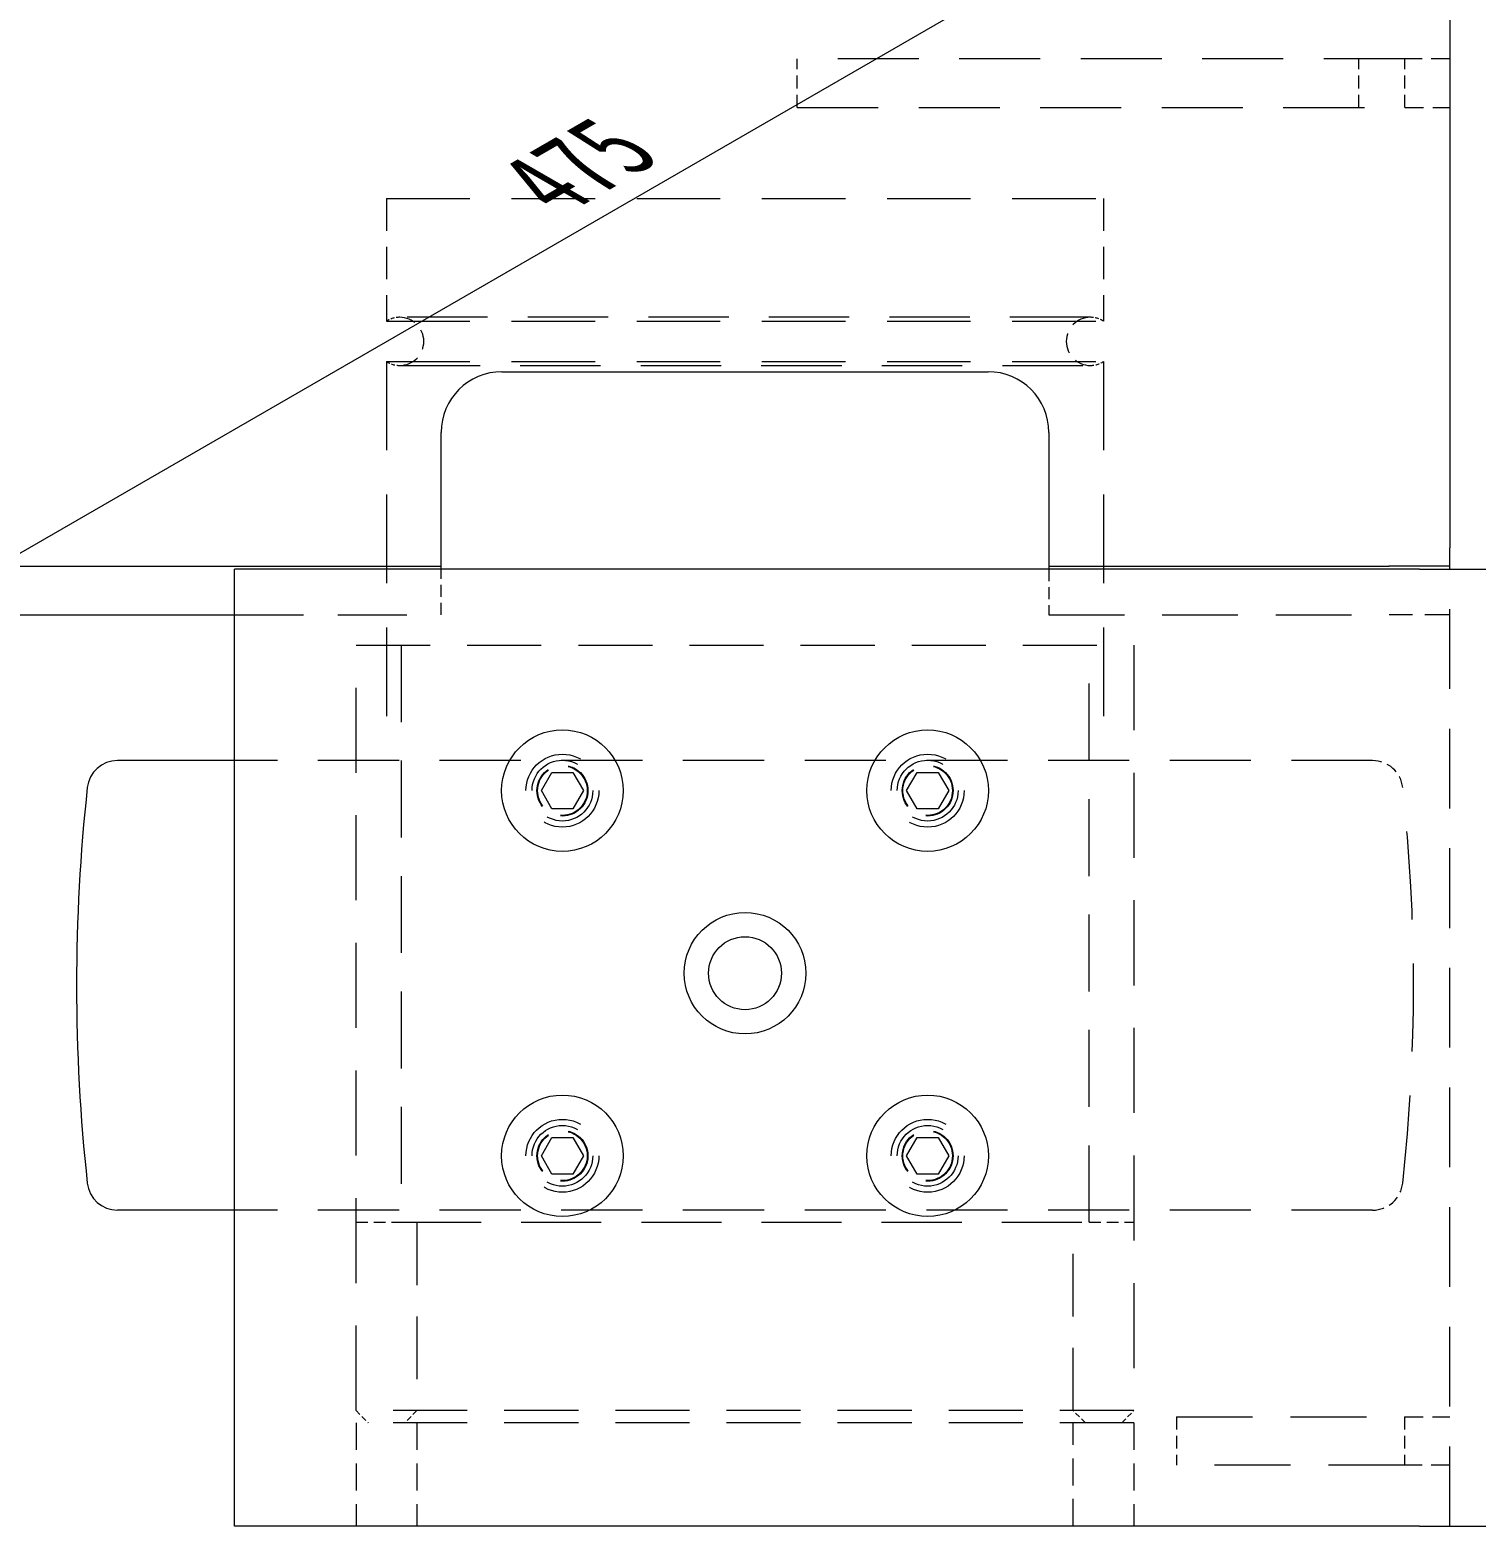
# Model space of a CAD drawing. Header units: millimetres. Extents: x 36 to 2484, y 36 to 1746.
# Drawn here: x 925.5 to 1163.5, y 869.6 to 1115.9 of the extents above; entities that cross this region are included whole.
import ezdxf

# ---------------------------------------------------------------- set-up
doc = ezdxf.new("R2010")
doc.units = ezdxf.units.MM
doc.header["$LTSCALE"] = 6
doc.linetypes.add('HIDDEN', pattern=[9.525, 6.35, -3.175])
doc.layers.add('가는실선_A4', color=7, linetype='Continuous', lineweight=5)
doc.layers.add('굵은실선_A3', color=7, linetype='Continuous', lineweight=18)
doc.layers.add('가는파선_A3', color=7, linetype='HIDDEN', lineweight=13, true_color=0x008000)
doc.styles.add('치수문자_A3(2.5)', font='')
doc.styles.get('치수문자_A3(2.5)').set_extended_font_data('GulimChe')
doc.dimstyles.new('치수_A3(2.5)', dxfattribs={"dimscale": 6, "dimtxt": 2.5, "dimasz": 2.5, "dimexe": 1.5, "dimexo": 1, "dimgap": 0.5, "dimtad": 1, "dimtoh": 1, "dimdec": 1, "dimrnd": 1e-08, "dimdsep": 46, "dimtxsty": '치수문자_A3(2.5)', "dimcen": 0.09, "dimdle": 10, "dimclrd": 8, "dimclre": 8, "dimclrt": 7, "dimadec": 1, "dimazin": 2, "dimtfac": 0.8, "dimtmove": 0, "dimatfit": 3, "dimfxl": 1, "dimtolj": 1, "dimtzin": 0, "dimlwd": -1, "dimlwe": -1, "dimarcsym": 0})

# ---------------------------------------------------------------- blocks, each defined once
blk = doc.blocks.new('*D16')
at = {"layer": 'Defpoints', "color": 0, "transparency": 16777216}
for p in [(908.3, 1347.62), (1191.32, 1184.22), (572.42, 1153.7)]:
    blk.add_point(p, dxfattribs=at)
at = {"layer": '가는실선_A4', "color": 8, "transparency": 16777216}
for p, q in [((914.3, 1344.16), (1200.32, 1179.02)), ((868.43, 997.8), (1178.33, 1176.72)), ((578.42, 1150.24), (864.44, 985.1))]:
    blk.add_line(p, q, dxfattribs=at)
for points in [[(1177.08, 1178.88), (1179.58, 1174.55), (1191.32, 1184.22)], [(867.18, 999.96), (869.68, 995.63), (855.44, 990.3)]]:
    blk.add_solid(points, dxfattribs=at)
at = {"layer": '가는실선_A4', "color": 7, "transparency": 16777216, "insert": (1018.74, 1095.3), "char_height": 15, "attachment_point": 5, "rotation": 30, "style": '치수문자_A3(2.5)'}
blk.add_mtext('\\A1;{\\Q-30.000;\\W0.816;\\H0.816x;475}', dxfattribs=at)

msp = doc.modelspace()

# ---------------------------------------------------------------- linework, layer by layer
at = {"layer": '가는파선_A3', "ltscale": 0.055011}
for p, q in [((1051.745, 1103.127), (1051.745, 1111.127)), ((1144.168, 1103.127), (1144.168, 1111.127)), ((1151.745, 1103.127), (1151.745, 1111.127)), ((1114.168, 887.627), (1114.168, 879.627)), ((1151.668, 887.627), (1151.668, 879.627))]:
    msp.add_line(p, q, dxfattribs=at)
at = {"layer": '가는파선_A3', "ltscale": 0.349956}
for p, q in [((1151.745, 1111.127), (1051.745, 1111.127)), ((1051.745, 1103.127), (1151.745, 1103.127))]:
    msp.add_line(p, q, dxfattribs=at)
at = {"layer": '가는파선_A3', "ltscale": 0.080527}
for p, q in [((1159.168, 1111.127), (1151.745, 1111.127)), ((1151.745, 1103.127), (1159.168, 1103.127)), ((1151.668, 887.627), (1159.168, 887.627)), ((1159.168, 879.627), (1151.668, 879.627))]:
    msp.add_line(p, q, dxfattribs=at)
at = {"layer": '가는파선_A3', "ltscale": 0.360365}
for p, q in [((984.168, 1088.127), (1102.168, 1088.127)), ((984.168, 1067.941), (1102.168, 1067.941)), ((984.168, 1061.314), (1102.168, 1061.314))]:
    msp.add_line(p, q, dxfattribs=at)
at = {"layer": '가는파선_A3', "ltscale": 0.138962}
for p, q in [((984.168, 1088.127), (984.168, 1067.941)), ((1102.168, 1088.127), (1102.168, 1067.941))]:
    msp.add_line(p, q, dxfattribs=at)
at = {"layer": '가는파선_A3', "ltscale": 0.34707}
for p, q in [((1099.991, 1068.592), (986.345, 1068.592)), ((986.345, 1060.663), (1099.991, 1060.663))]:
    msp.add_line(p, q, dxfattribs=at)
at = {"layer": '가는파선_A3', "ltscale": 0.383122}
for p, q in [((984.168, 1061.314), (984.168, 995.627)), ((1102.168, 1061.314), (1102.168, 995.627))]:
    msp.add_line(p, q, dxfattribs=at)
at = {"layer": '가는파선_A3', "ltscale": 0.051567}
for p, q in [((993.168, 1019.627), (993.168, 1027.127)), ((1093.168, 1027.127), (1093.168, 1019.627))]:
    msp.add_line(p, q, dxfattribs=at)
at = {"layer": '가는파선_A3', "ltscale": 0.344488}
msp.add_line((1159.168, 869.627), (1159.168, 1027.127), dxfattribs=at)
at = {"layer": '가는파선_A3', "ltscale": 0.297463}
msp.add_line((959.168, 1019.627), (993.168, 1019.627), dxfattribs=at)
at = {"layer": '가는파선_A3', "ltscale": 0.326626}
msp.add_line((1093.168, 1019.627), (1149.168, 1019.627), dxfattribs=at)
at = {"layer": '가는파선_A3', "ltscale": 0.367454}
for p, q in [((979.168, 888.627), (979.168, 1014.627)), ((1107.168, 1014.627), (1107.168, 888.627))]:
    msp.add_line(p, q, dxfattribs=at)
at = {"layer": '가는파선_A3', "ltscale": 0.31996}
for p, q in [((979.168, 1014.627), (1107.168, 1014.627)), ((1107.168, 888.627), (979.168, 888.627)), ((1107.168, 886.627), (979.168, 886.627))]:
    msp.add_line(p, q, dxfattribs=at)
at = {"layer": '가는파선_A3', "ltscale": 0.332458}
for p, q in [((986.559, 1014.627), (986.559, 919.627)), ((1099.776, 919.627), (1099.776, 1014.627))]:
    msp.add_line(p, q, dxfattribs=at)
at = {"layer": '가는파선_A3', "ltscale": 0.350371}
for p, q in [((1146.427, 995.627), (959.168, 995.627)), ((1146.427, 921.627), (959.168, 921.627))]:
    msp.add_line(p, q, dxfattribs=at)
at = {"layer": '가는파선_A3', "ltscale": 0.050819}
for p, q in [((979.168, 919.627), (986.559, 919.627)), ((1099.776, 919.627), (1107.168, 919.627))]:
    msp.add_line(p, q, dxfattribs=at)
at = {"layer": '가는파선_A3', "ltscale": 0.345986}
msp.add_line((986.559, 919.627), (1099.776, 919.627), dxfattribs=at)
at = {"layer": '가는파선_A3', "ltscale": 0.271216}
for p, q in [((989.168, 919.627), (989.168, 888.627)), ((1097.168, 888.627), (1097.168, 919.627))]:
    msp.add_line(p, q, dxfattribs=at)
at = {"layer": '가는파선_A3', "ltscale": 0.023764}
for p, q in [((979.168, 888.627), (981.168, 886.627)), ((989.168, 888.627), (987.168, 886.627)), ((1099.168, 886.627), (1097.168, 888.627)), ((1105.168, 886.627), (1107.168, 888.627))]:
    msp.add_line(p, q, dxfattribs=at)
at = {"layer": '가는파선_A3', "ltscale": 0.117011}
for p, q in [((979.168, 886.627), (979.168, 869.627)), ((989.168, 886.627), (989.168, 869.627)), ((1097.168, 869.627), (1097.168, 886.627)), ((1107.168, 886.627), (1107.168, 869.627))]:
    msp.add_line(p, q, dxfattribs=at)
at = {"layer": '가는파선_A3', "ltscale": 0.328087}
for p, q in [((1114.168, 887.627), (1151.668, 887.627)), ((1151.668, 879.627), (1114.168, 879.627))]:
    msp.add_line(p, q, dxfattribs=at)
at = {"layer": '가는파선_A3', "ltscale": 0.329826}
for centre in [(1013.116, 990.679), (1073.22, 990.679), (1013.116, 930.575), (1073.22, 930.575)]:
    msp.add_circle(centre, 6, dxfattribs=at)
at = {"layer": '가는파선_A3', "ltscale": 0.274855}
for centre in [(1013.116, 990.679), (1073.22, 990.679), (1013.116, 930.575), (1073.22, 930.575)]:
    msp.add_circle(centre, 5, dxfattribs=at)
at = {"layer": '가는파선_A3', "ltscale": 0.181174}
for centre in [(1013.116, 990.679), (1073.22, 990.679), (1013.116, 930.575), (1073.22, 930.575)]:
    msp.add_circle(centre, 4.188, dxfattribs=at)
at = {"layer": '가는파선_A3', "ltscale": 0.176492}
for centre in [(1013.116, 990.679), (1073.22, 990.679), (1013.116, 930.575), (1073.22, 930.575)]:
    msp.add_circle(centre, 4.08, dxfattribs=at)
at = {"layer": '가는파선_A3', "ltscale": 0.015774}
for centre, start, end in [((986.345, 1064.627), 90, 123.30121), ((1099.991, 1064.627), 56.69879, 90), ((986.345, 1064.627), 236.69879, 270), ((1099.991, 1064.627), 270, 303.30121)]:
    msp.add_arc(centre, 3.965, start, end, dxfattribs=at)
at = {"layer": '가는파선_A3', "ltscale": 0.085704}
for centre, start, end in [((986.345, 1064.627), 270, 90), ((1099.991, 1064.627), 90, 270)]:
    msp.add_arc(centre, 3.965, start, end, dxfattribs=at)
at = {"layer": '가는파선_A3', "ltscale": 0.050262}
for centre, start, end in [((1146.427, 990.627), 6.22739, 90), ((1146.427, 926.627), 270, 353.77261)]:
    msp.add_arc(centre, 5, start, end, dxfattribs=at)
at = {"layer": '가는파선_A3', "ltscale": 0.380362}
msp.add_arc((853.168, 958.627), 300, 353.77261, 6.22739, dxfattribs=at)
at = {"layer": '가는파선_A3', "ltscale": 0.108111}
msp.add_ellipse((1149.168, 1019.627), major_axis=(10, 0), ratio=0.00001, start_param=6.2805873, end_param=7.8539816, dxfattribs=at)
at = {"layer": '굵은실선_A3'}
for p, q in [((1159.168, 1183.627), (1159.168, 1030.627)), ((1003.168, 1059.627), (1083.168, 1059.627)), ((993.168, 1030.627), (993.168, 1049.627)), ((1093.168, 1049.627), (1093.168, 1030.627)), ((993.168, 1027.627), (993.168, 1030.627)), ((1093.168, 1030.627), (1093.168, 1027.627)), ((1159.168, 1027.627), (1159.168, 1030.627)), ((894.168, 1027.627), (993.168, 1027.627)), ((1154.168, 1027.127), (959.168, 1027.127)), ((959.168, 869.627), (959.168, 1027.127)), ((993.168, 1027.127), (993.168, 1027.627)), ((1093.168, 1027.627), (1093.168, 1027.127)), ((1093.168, 1027.627), (1149.168, 1027.627)), ((1154.168, 1027.127), (1169.168, 1027.127)), ((1159.168, 1027.127), (1159.168, 1027.627)), ((894.168, 1019.627), (959.168, 1019.627)), ((959.168, 995.627), (939.909, 995.627)), ((1009.652, 990.679), (1011.384, 993.679)), ((1011.384, 993.679), (1014.848, 993.679)), ((1014.848, 993.679), (1016.58, 990.679)), ((1069.756, 990.679), (1071.488, 993.679)), ((1071.488, 993.679), (1074.952, 993.679)), ((1074.952, 993.679), (1076.684, 990.679)), ((1011.384, 987.679), (1009.652, 990.679)), ((1016.58, 990.679), (1014.848, 987.679)), ((1071.488, 987.679), (1069.756, 990.679)), ((1076.684, 990.679), (1074.952, 987.679)), ((1014.848, 987.679), (1011.384, 987.679)), ((1074.952, 987.679), (1071.488, 987.679)), ((1009.652, 930.575), (1011.384, 933.575)), ((1011.384, 933.575), (1014.848, 933.575)), ((1014.848, 933.575), (1016.58, 930.575)), ((1069.756, 930.575), (1071.488, 933.575)), ((1071.488, 933.575), (1074.952, 933.575)), ((1074.952, 933.575), (1076.684, 930.575)), ((1011.384, 927.575), (1009.652, 930.575)), ((1016.58, 930.575), (1014.848, 927.575)), ((1071.488, 927.575), (1069.756, 930.575)), ((1076.684, 930.575), (1074.952, 927.575)), ((1014.848, 927.575), (1011.384, 927.575)), ((1074.952, 927.575), (1071.488, 927.575)), ((959.168, 921.627), (939.909, 921.627)), ((1154.168, 869.627), (959.168, 869.627)), ((1154.168, 869.627), (1169.168, 869.627))]:
    msp.add_line(p, q, dxfattribs=at)
for centre, radius in [((1013.116, 990.679), 10), ((1073.22, 990.679), 10), ((1043.168, 960.627), 10), ((1043.168, 960.627), 6), ((1013.116, 930.575), 10), ((1073.22, 930.575), 10)]:
    msp.add_circle(centre, radius, dxfattribs=at)
for centre, radius, start, end in [((1003.168, 1049.627), 10, 90, 180), ((1083.168, 1049.627), 10, 0, 90), ((939.909, 990.627), 5, 90, 173.77261), ((1233.168, 958.627), 300, 173.77261, 186.22739), ((939.909, 926.627), 5, 186.22739, 270)]:
    msp.add_arc(centre, radius, start, end, dxfattribs=at)
msp.add_ellipse((1149.168, 1027.627), major_axis=(10, 0), ratio=0.00001, start_param=0.0168853, end_param=1.5792402, dxfattribs=at)

# ---------------------------------------------------------------- dimensions: what is measured, and where the dimension line sits
at = {"layer": '가는실선_A4', "color": 8, "true_color": 0x808080}
dim = msp.add_linear_dim(base=(1191.319, 1184.217), p1=(572.421, 1153.702), p2=(908.297, 1347.62), angle=210, text='{\\Q-30.000;\\W0.816;\\H0.816x;<>}', dimstyle='치수_A3(2.5)', override={"dimgap": 0.5, "dimtoh": 0, "dimdec": 1, "dimlfac": 1.224745, "dimtol": 0, "dimlim": 0, "dimtp": 0, "dimtm": 0, "dimtdec": 2, "dimtofl": 0, "dimatfit": 1}, dxfattribs=at)
dim.commit()
dim.dimension.update_dxf_attribs({"geometry": '*D16', "text_midpoint": (1023.381, 1087.258), "dimtype": 160})

doc.saveas('drawing.dxf')
